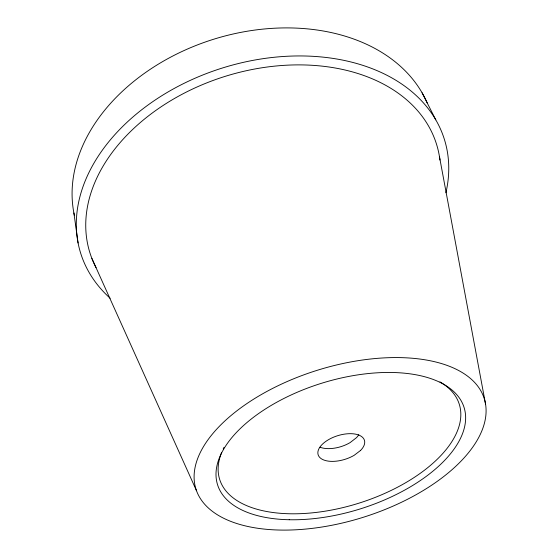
<?xml version="1.0" encoding="UTF-8"?>
<svg xmlns="http://www.w3.org/2000/svg" width="558" height="558" viewBox="0 0 558 558"><rect width="100%" height="100%" fill="white"/><g stroke="black" fill="none" stroke-linecap="round" stroke-linejoin="round"><path stroke-width="0.84" d="M422.071 92.767L435.784 119.851M91.889 258.438L196.514 490.726M439.481 156.735L485.613 404.487A151.078 77.011 -17.4 0 1 277.549 529.995A151.078 77.011 -17.4 0 1 257.133 397.024A151.078 77.011 -17.4 0 1 485.613 404.487M73.893 212.975L78.085 242.988M96.039 267.603A181.608 127.915 -17.4 0 1 225.104 76.376A181.608 127.915 -17.4 0 1 439.955 160.048M110.156 298.251A190.557 134.422 -17.4 0 1 222.154 68.083A190.557 134.422 -17.4 0 1 445.898 192.782M74.416 215.5A185.619 135.162 -17.4 0 1 212.04 39.751A185.619 135.162 -17.4 0 1 427.177 102.874M439.948 381.874A125.564 64.337 -17.4 0 1 360.998 502.507A125.564 64.337 -17.4 0 1 221.568 452.664M223.235 448.911A125.564 64.337 -17.4 0 1 223.995 447.39M320.055 447.237A24.05 12.52 -17.4 0 0 350.075 442.62L356.436 437.709A24.015 12.499 -17.4 0 0 358.794 434.724M360.594 450.418L354.149 455.321A24.245 12.367 -17.4 0 1 318.262 455.112A24.245 12.367 -17.4 0 1 346.113 433.908A24.245 12.367 -17.4 0 1 360.587 450.418M289.197 519.742A129.177 65.732 -17.4 0 0 465.051 411.379A129.177 65.732 -17.4 0 0 268.203 407.235A129.177 65.732 -17.4 0 0 289.197 519.742"/></g></svg>
